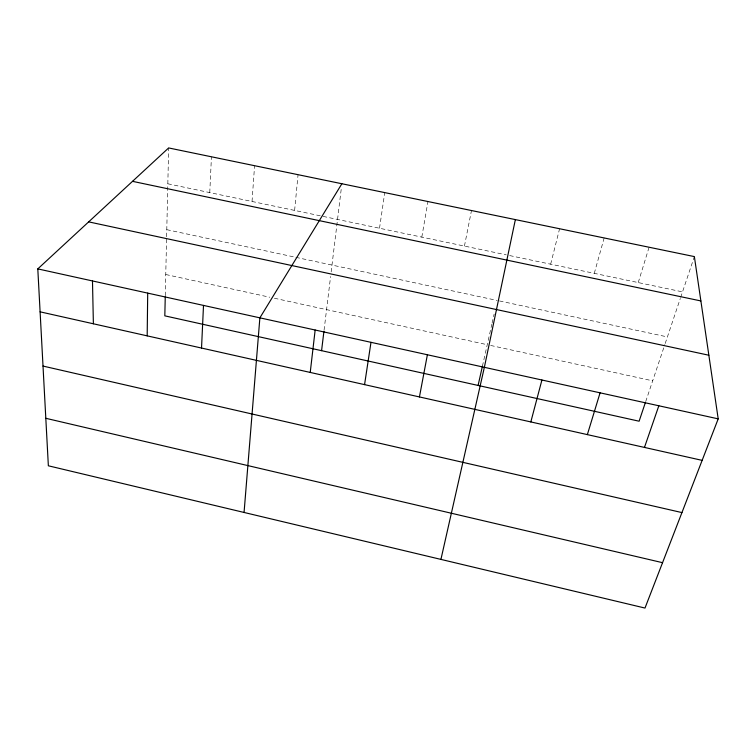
<?xml version="1.0" encoding="UTF-8"?>
<svg xmlns="http://www.w3.org/2000/svg" width="756" height="756" viewBox="0 0 756 756"><rect width="100%" height="100%" fill="white"/><g stroke="black" fill="none" stroke-linecap="round" stroke-linejoin="round"><path stroke-width="0.57" stroke-dasharray="3.78 2.83" d="M165.271 295.766L166.594 237.942M166.622 236.76L168.645 147.94M209.762 192.6L211.444 156.785M252.031 201.474L254.583 165.706M294.613 210.423L298.053 174.693M324.069 330.145L330.599 276.488M331.156 271.924L341.315 188.348M379.512 228.246L384.747 192.61M421.81 237.129L427.943 201.531M464.439 246.078L471.479 210.537M482.413 366.206L491.835 324.286M492.09 323.152L494.131 314.071M550.661 264.184L559.582 228.737M594.282 273.341L604.157 237.951M638.234 282.574L649.083 247.24M645.709 401.568L664.826 344.604M665.195 343.507L680.315 298.469M680.683 297.373L694.367 256.596M167.832 183.793L506.255 254.857M509.667 255.575L682.526 291.873M166.783 229.682L294.736 257.087M295.861 257.333L497.193 300.453M499.47 300.945L667.406 336.921M165.762 274.513L269.779 297.231M274.39 298.233L487.251 344.708M490.653 345.454L652.664 380.826"/><path stroke-width="1.13" d="M147.184 335.862L147.703 293.12M165.252 296.947L164.817 315.847L639.113 421.215L645.34 402.655M201.531 348.053L203.506 305.415M244.065 512.455L259.875 317.841L341.882 183.746M310.225 372.434L315.157 330.022M321.574 350.671L323.937 331.289M364.562 384.624L370.988 342.336M419.438 396.938L427.386 354.762M515.365 219.599L484.36 367.321L440.928 559.402M478.094 385.447L482.413 366.206M530.825 421.933L541.92 380.013M587.355 434.615L600.075 392.827M644.462 447.429L658.835 405.783M718.2 418.862L644.991 608.06L48.356 465.79L37.8 268.89L168.645 147.94L694.367 256.596L718.2 418.862L37.8 268.89M132.517 181.336L700.878 300.935M88.669 221.867L708.854 355.225M40.106 311.831L702.144 460.366M43.007 366.065L681.931 512.587M45.814 418.295L662.549 562.681M92.478 280.939L93.385 323.785"/></g></svg>
